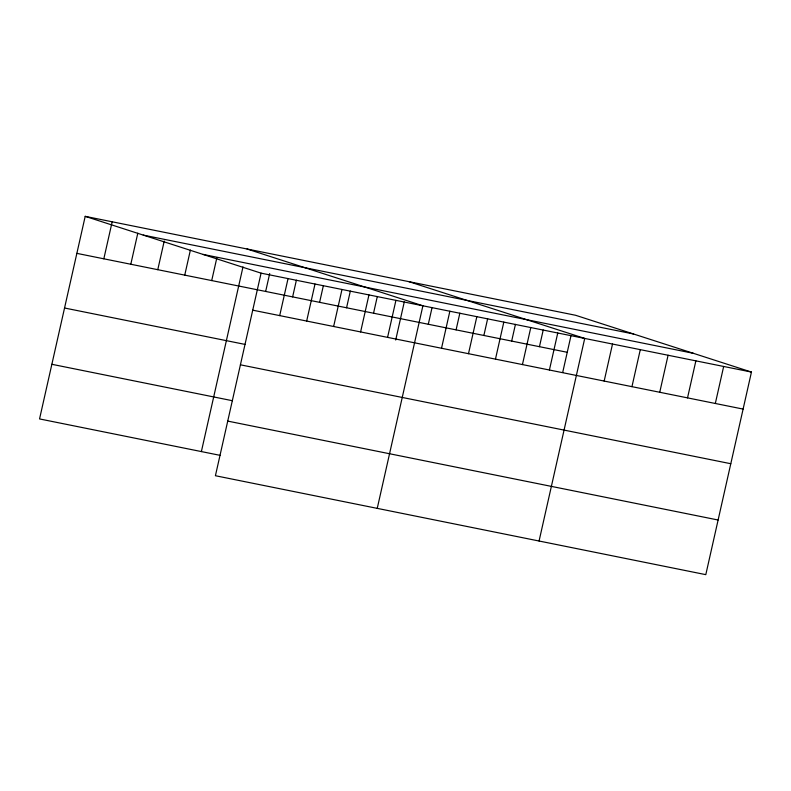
<?xml version="1.0" encoding="UTF-8"?>
<svg xmlns="http://www.w3.org/2000/svg" width="791" height="791" viewBox="0 0 791 791"><rect width="100%" height="100%" fill="white"/><g stroke="black" fill="none" stroke-linecap="round" stroke-linejoin="round"><path stroke-width="1.19" d="M85.201 216.348L261.07 273.152L215.419 475.727L705.799 574.652L751.45 372.067L575.581 315.273L85.201 216.348L39.55 418.933L220.135 455.359M103.829 258.815L112.174 221.796M130.802 264.253L137.802 233.207M157.775 269.691L164.231 241.037M184.748 275.13L190.394 250.055M211.711 280.578L216.833 257.886M201.379 451.572L242.995 266.903M265.657 291.454L269.691 273.538M279.698 315.609L288.043 278.59M292.63 296.892L296.398 280.172M306.671 321.047L315.006 284.028M319.604 302.34L323.371 285.62M333.634 326.495L341.979 289.476M346.567 307.778L350.334 291.058M360.607 331.933L368.952 294.914M373.54 313.216L377.307 296.496M387.58 337.371L395.925 300.353M395.698 340.031L404.28 301.935M377.238 508.376L422.898 305.791L247.029 248.997M428.297 324.261L432.064 307.541M441.526 348.258L449.861 311.229M456.091 329.867L459.858 313.147M468.49 353.696L476.835 316.677M483.874 335.473L487.642 318.753M495.463 359.134L503.808 322.115M511.668 341.079L515.435 324.359M522.436 364.572L530.781 327.553M539.452 346.685L543.219 329.966M549.409 370.01L557.754 332.991M562.688 372.482L571.013 335.572M539.067 541.014L584.717 338.439L408.858 281.636M604.166 381.064L612.511 344.045M631.95 386.661L640.295 349.642M659.743 392.267L668.088 355.248M687.527 397.873L695.872 360.854M715.321 403.479L723.666 366.46M143.24 235.095L633.621 334.01M203.03 254.405L693.41 353.32M261.07 273.152L751.45 372.067M76.865 253.367L567.246 352.292M252.725 310.171L743.105 409.085M64.546 308.006L245.141 344.431M240.415 364.809L730.795 463.724M51.86 364.295L232.455 400.721M227.729 421.099L718.109 520.013"/></g></svg>
